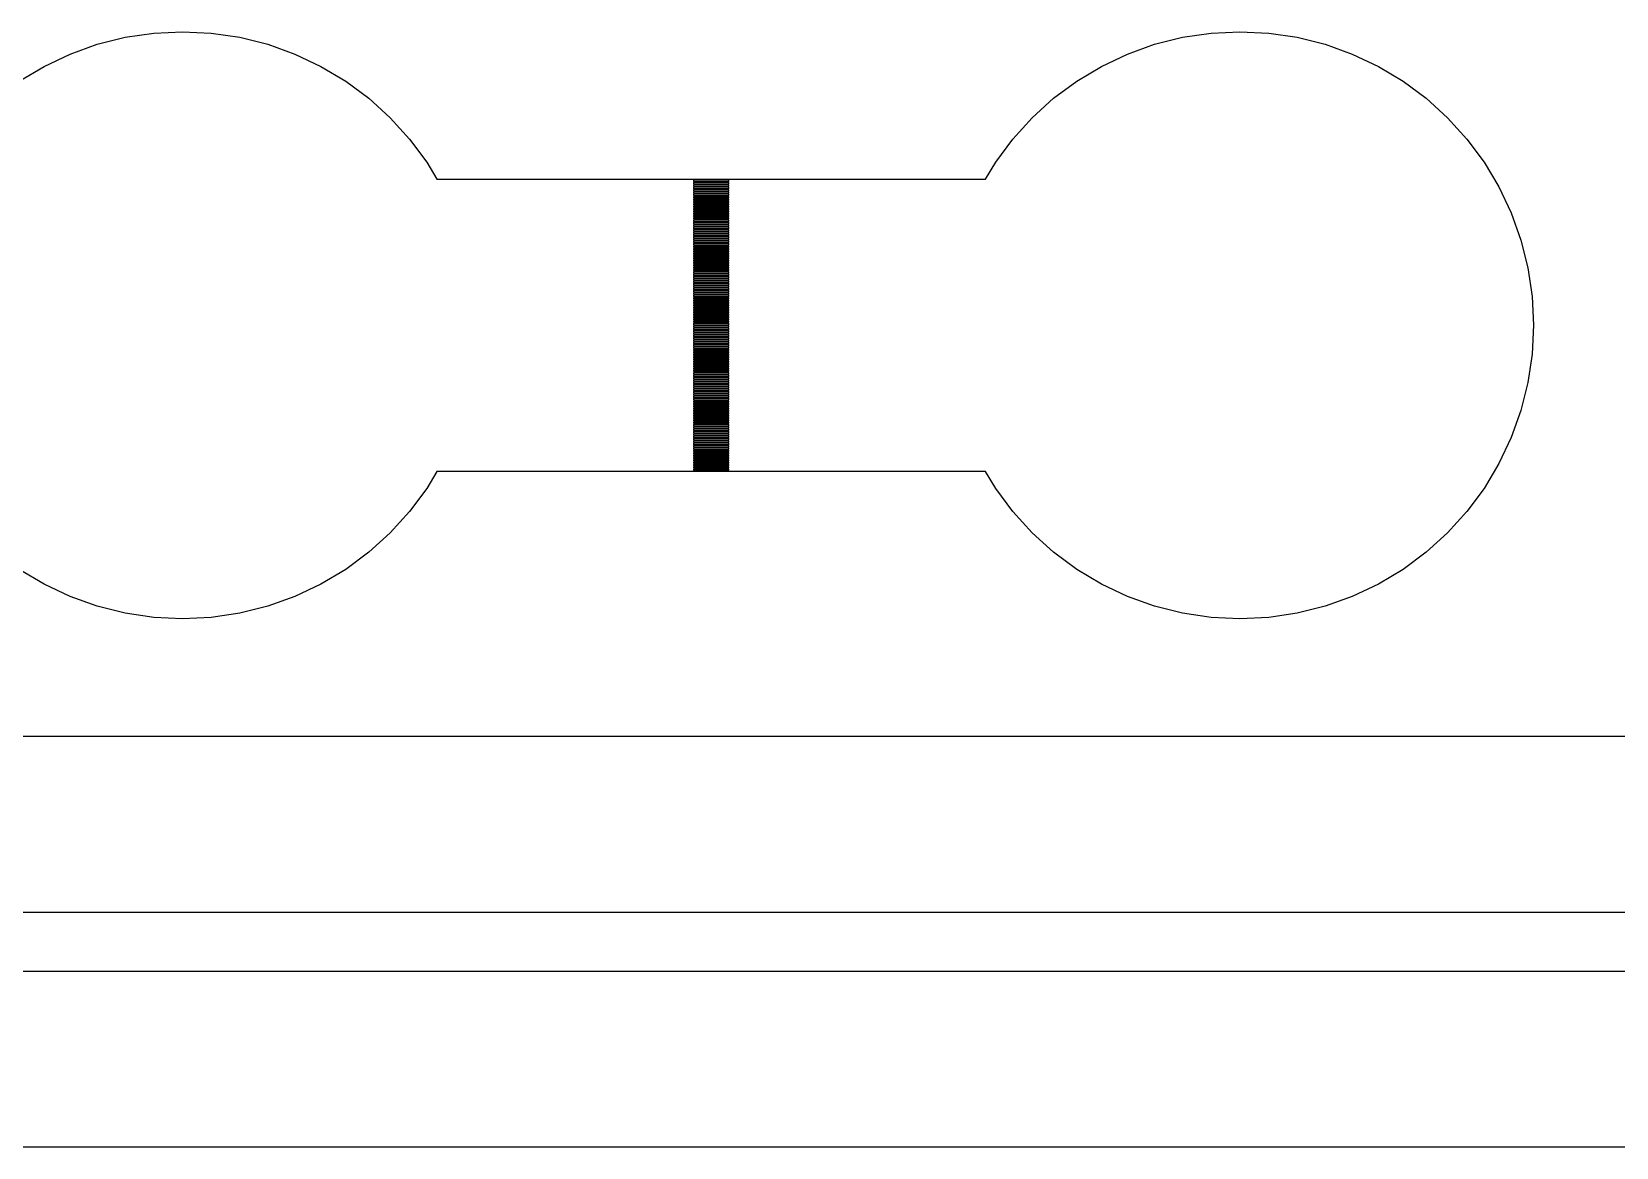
# Model space of a CAD drawing. Extents: x -16 to 132, y -40 to 113.
# Drawn here: x 12.49 to 26.28, y -2.56 to 7.16 of the extents above; entities that cross this region are included whole.
import ezdxf

# ---------------------------------------------------------------- set-up
doc = ezdxf.new("R2010")
doc.units = 0

msp = doc.modelspace()

# ---------------------------------------------------------------- linework, layer by layer
for p, q in [((12.8268, 6.96358), (13.063, 7.04811)), ((13.063, 7.04811), (13.3063, 7.10905)), ((13.3063, 7.10905), (13.5545, 7.14587)), ((13.5545, 7.14587), (13.8051, 7.15819)), ((13.8051, 7.15819), (14.0557, 7.14587)), ((14.0557, 7.14587), (14.3038, 7.10905)), ((14.3038, 7.10905), (14.5472, 7.04811)), ((14.5472, 7.04811), (14.7834, 6.96358)), ((22.0302, 6.96358), (22.2664, 7.04811)), ((22.2664, 7.04811), (22.5097, 7.10905)), ((22.5097, 7.10905), (22.7579, 7.14587)), ((22.7579, 7.14587), (23.0085, 7.15819)), ((23.0085, 7.15819), (23.2591, 7.14587)), ((23.2591, 7.14587), (23.5072, 7.10905)), ((23.5072, 7.10905), (23.7506, 7.04811)), ((23.7506, 7.04811), (23.9868, 6.96358)), ((12.6, 6.85631), (12.8268, 6.96358)), ((14.7834, 6.96358), (15.0102, 6.85631)), ((21.8034, 6.85631), (22.0302, 6.96358)), ((23.9868, 6.96358), (24.2136, 6.85631)), ((12.3848, 6.72733), (12.6, 6.85631)), ((15.0102, 6.85631), (15.2254, 6.72733)), ((21.5882, 6.72733), (21.8034, 6.85631)), ((24.2136, 6.85631), (24.4288, 6.72733)), ((15.2254, 6.72733), (15.4269, 6.5779)), ((21.3867, 6.5779), (21.5882, 6.72733)), ((24.4288, 6.72733), (24.6303, 6.5779)), ((15.4269, 6.5779), (15.6128, 6.40941)), ((21.2008, 6.40941), (21.3867, 6.5779)), ((24.6303, 6.5779), (24.8162, 6.40941)), ((15.6128, 6.40941), (15.7813, 6.22351)), ((21.0323, 6.22351), (21.2008, 6.40941)), ((24.8162, 6.40941), (24.9847, 6.22351)), ((15.7813, 6.22351), (15.9307, 6.022)), ((20.8828, 6.022), (21.0323, 6.22351)), ((24.9847, 6.22351), (25.1341, 6.022)), ((15.9307, 6.022), (16.019, 5.87482)), ((20.7946, 5.87482), (20.8828, 6.022)), ((25.1341, 6.022), (25.2631, 5.80681)), ((16.019, 5.87482), (20.7946, 5.87482)), ((18.5602, 5.86459), (18.2534, 5.86459)), ((18.2534, 5.86459), (18.2534, 5.85437)), ((18.2534, 5.85437), (18.5602, 5.85437)), ((18.5602, 5.84415), (18.2534, 5.84415)), ((18.2534, 5.84415), (18.2534, 5.83391)), ((18.2534, 5.83391), (18.5602, 5.83391)), ((18.5602, 5.82368), (18.2534, 5.82368)), ((18.2534, 5.82368), (18.2534, 5.81348)), ((18.2534, 5.81348), (18.5602, 5.81348)), ((18.5602, 5.80324), (18.2534, 5.80324)), ((18.2534, 5.80324), (18.2534, 5.79301)), ((18.2534, 5.79301), (18.5602, 5.79301)), ((18.5602, 5.85437), (18.5602, 5.86459)), ((18.5602, 5.83391), (18.5602, 5.84415)), ((18.5602, 5.81348), (18.5602, 5.82368)), ((18.5602, 5.79301), (18.5602, 5.80324)), ((25.2631, 5.80681), (25.3704, 5.58)), ((18.5602, 5.78279), (18.2534, 5.78279)), ((18.2534, 5.78279), (18.2534, 5.77255)), ((18.2534, 5.77255), (18.5602, 5.77255)), ((18.5602, 5.76234), (18.2534, 5.76234)), ((18.2534, 5.76234), (18.2534, 5.75212)), ((18.2534, 5.75212), (18.5602, 5.75212)), ((18.5602, 5.74188), (18.2534, 5.74188)), ((18.2534, 5.74188), (18.2534, 5.73166)), ((18.2534, 5.73166), (18.5602, 5.73166)), ((18.5602, 5.72142), (18.2534, 5.72142)), ((18.2534, 5.72142), (18.2534, 5.71121)), ((18.2534, 5.71121), (18.5602, 5.71121)), ((18.5602, 5.70099), (18.2534, 5.70099)), ((18.2534, 5.70099), (18.2534, 5.69075)), ((18.2534, 5.69075), (18.5602, 5.69075)), ((18.5602, 5.68053), (18.2534, 5.68053)), ((18.2534, 5.68053), (18.2534, 5.6703)), ((18.2534, 5.6703), (18.5602, 5.6703)), ((18.5602, 5.66006), (18.2534, 5.66006)), ((18.2534, 5.66006), (18.2534, 5.64986)), ((18.5602, 5.77255), (18.5602, 5.78279)), ((18.5602, 5.75212), (18.5602, 5.76234)), ((18.5602, 5.73166), (18.5602, 5.74188)), ((18.5602, 5.71121), (18.5602, 5.72142)), ((18.5602, 5.69075), (18.5602, 5.70099)), ((18.5602, 5.6703), (18.5602, 5.68053)), ((18.5602, 5.64986), (18.5602, 5.66006)), ((18.2534, 5.64986), (18.5602, 5.64986)), ((18.5602, 5.63963), (18.2534, 5.63963)), ((18.2534, 5.63963), (18.2534, 5.62939)), ((18.2534, 5.62939), (18.5602, 5.62939)), ((18.5602, 5.61917), (18.2534, 5.61917)), ((18.2534, 5.61917), (18.2534, 5.60893)), ((18.2534, 5.60893), (18.5602, 5.60893)), ((18.5602, 5.59872), (18.2534, 5.59872)), ((18.2534, 5.59872), (18.2534, 5.5885)), ((18.2534, 5.5885), (18.5602, 5.5885)), ((18.5602, 5.57826), (18.2534, 5.57826)), ((18.2534, 5.57826), (18.2534, 5.56804)), ((18.2534, 5.56804), (18.5602, 5.56804)), ((18.5602, 5.55782), (18.2534, 5.55782)), ((18.2534, 5.55782), (18.2534, 5.54759)), ((18.2534, 5.54759), (18.5602, 5.54759)), ((18.5602, 5.53737), (18.2534, 5.53737)), ((18.2534, 5.53737), (18.2534, 5.52715)), ((18.2534, 5.52715), (18.5602, 5.52715)), ((18.5602, 5.51691), (18.2534, 5.51691)), ((18.2534, 5.51691), (18.2534, 5.50668)), ((18.5602, 5.62939), (18.5602, 5.63963)), ((18.5602, 5.60893), (18.5602, 5.61917)), ((18.5602, 5.5885), (18.5602, 5.59872)), ((18.5602, 5.56804), (18.5602, 5.57826)), ((18.5602, 5.54759), (18.5602, 5.55782)), ((18.5602, 5.52715), (18.5602, 5.53737)), ((18.5602, 5.50668), (18.5602, 5.51691)), ((25.3704, 5.58), (25.4549, 5.3438)), ((18.2534, 5.50668), (18.5602, 5.50668)), ((18.5602, 5.49646), (18.2534, 5.49646)), ((18.2534, 5.49646), (18.2534, 5.48624)), ((18.2534, 5.48624), (18.5602, 5.48624)), ((18.5602, 5.47601), (18.2534, 5.47601)), ((18.2534, 5.47601), (18.2534, 5.46577)), ((18.2534, 5.46577), (18.5602, 5.46577)), ((18.5602, 5.45555), (18.2534, 5.45555)), ((18.2534, 5.45555), (18.2534, 5.44533)), ((18.2534, 5.44533), (18.5602, 5.44533)), ((18.5602, 5.4351), (18.2534, 5.4351)), ((18.2534, 5.4351), (18.2534, 5.42488)), ((18.2534, 5.42488), (18.5602, 5.42488)), ((18.5602, 5.41466), (18.2534, 5.41466)), ((18.2534, 5.41466), (18.2534, 5.40442)), ((18.2534, 5.40442), (18.5602, 5.40442)), ((18.5602, 5.3942), (18.2534, 5.3942)), ((18.2534, 5.3942), (18.2534, 5.38399)), ((18.2534, 5.38399), (18.5602, 5.38399)), ((18.5602, 5.48624), (18.5602, 5.49646)), ((18.5602, 5.46577), (18.5602, 5.47601)), ((18.5602, 5.44533), (18.5602, 5.45555)), ((18.5602, 5.42488), (18.5602, 5.4351)), ((18.5602, 5.40442), (18.5602, 5.41466)), ((18.5602, 5.38399), (18.5602, 5.3942)), ((18.5602, 5.37375), (18.2534, 5.37375)), ((18.2534, 5.37375), (18.2534, 5.36353)), ((18.2534, 5.36353), (18.5602, 5.36353)), ((18.5602, 5.35329), (18.2534, 5.35329)), ((18.2534, 5.35329), (18.2534, 5.34306)), ((18.2534, 5.34306), (18.5602, 5.34306)), ((18.5602, 5.33286), (18.2534, 5.33286)), ((18.2534, 5.33286), (18.2534, 5.32262)), ((18.2534, 5.32262), (18.5602, 5.32262)), ((18.5602, 5.31239), (18.2534, 5.31239)), ((18.2534, 5.31239), (18.2534, 5.30217)), ((18.2534, 5.30217), (18.5602, 5.30217)), ((18.5602, 5.29193), (18.2534, 5.29193)), ((18.2534, 5.29193), (18.2534, 5.28171)), ((18.2534, 5.28171), (18.5602, 5.28171)), ((18.5602, 5.2715), (18.2534, 5.2715)), ((18.2534, 5.2715), (18.2534, 5.26126)), ((18.2534, 5.26126), (18.5602, 5.26126)), ((18.5602, 5.25104), (18.2534, 5.25104)), ((18.2534, 5.25104), (18.2534, 5.24081)), ((18.5602, 5.36353), (18.5602, 5.37375)), ((18.5602, 5.34306), (18.5602, 5.35329)), ((18.5602, 5.32262), (18.5602, 5.33286)), ((18.5602, 5.30217), (18.5602, 5.31239)), ((18.5602, 5.28171), (18.5602, 5.29193)), ((18.5602, 5.26126), (18.5602, 5.2715)), ((18.5602, 5.24081), (18.5602, 5.25104)), ((25.4549, 5.3438), (25.5159, 5.10043)), ((18.2534, 5.24081), (18.5602, 5.24081)), ((18.5602, 5.23058), (18.2534, 5.23058)), ((18.2534, 5.23058), (18.2534, 5.22037)), ((18.2534, 5.22037), (18.5602, 5.22037)), ((18.5602, 5.21013), (18.2534, 5.21013)), ((18.2534, 5.21013), (18.2534, 5.19991)), ((18.2534, 5.19991), (18.5602, 5.19991)), ((18.5602, 5.18968), (18.2534, 5.18968)), ((18.2534, 5.18968), (18.2534, 5.17944)), ((18.2534, 5.17944), (18.5602, 5.17944)), ((18.5602, 5.16924), (18.2534, 5.16924)), ((18.2534, 5.16924), (18.2534, 5.15901)), ((18.2534, 5.15901), (18.5602, 5.15901)), ((18.5602, 5.14877), (18.2534, 5.14877)), ((18.2534, 5.14877), (18.2534, 5.13855)), ((18.2534, 5.13855), (18.5602, 5.13855)), ((18.5602, 5.12833), (18.2534, 5.12833)), ((18.2534, 5.12833), (18.2534, 5.11809)), ((18.2534, 5.11809), (18.5602, 5.11809)), ((18.5602, 5.10788), (18.2534, 5.10788)), ((18.2534, 5.10788), (18.2534, 5.09764)), ((18.5602, 5.22037), (18.5602, 5.23058)), ((18.5602, 5.19991), (18.5602, 5.21013)), ((18.5602, 5.17944), (18.5602, 5.18968)), ((18.5602, 5.15901), (18.5602, 5.16924)), ((18.5602, 5.13855), (18.5602, 5.14877)), ((18.5602, 5.11809), (18.5602, 5.12833)), ((18.5602, 5.09764), (18.5602, 5.10788)), ((18.2534, 5.09764), (18.5602, 5.09764)), ((18.5602, 5.08742), (18.2534, 5.08742)), ((18.2534, 5.08742), (18.2534, 5.07719)), ((18.2534, 5.07719), (18.5602, 5.07719)), ((18.5602, 5.06696), (18.2534, 5.06696)), ((18.2534, 5.06696), (18.2534, 5.05675)), ((18.2534, 5.05675), (18.5602, 5.05675)), ((18.5602, 5.04652), (18.2534, 5.04652)), ((18.2534, 5.04652), (18.2534, 5.03629)), ((18.2534, 5.03629), (18.5602, 5.03629)), ((18.5602, 5.02606), (18.2534, 5.02606)), ((18.2534, 5.02606), (18.2534, 5.01584)), ((18.2534, 5.01584), (18.5602, 5.01584)), ((18.5602, 5.00562), (18.2534, 5.00562)), ((18.2534, 5.00562), (18.2534, 4.99539)), ((18.2534, 4.99539), (18.5602, 4.99539)), ((18.5602, 4.98517), (18.2534, 4.98517)), ((18.2534, 4.98517), (18.2534, 4.97493)), ((18.2534, 4.97493), (18.5602, 4.97493)), ((18.5602, 5.07719), (18.5602, 5.08742)), ((18.5602, 5.05675), (18.5602, 5.06696)), ((18.5602, 5.03629), (18.5602, 5.04652)), ((18.5602, 5.01584), (18.5602, 5.02606)), ((18.5602, 4.99539), (18.5602, 5.00562)), ((18.5602, 4.97493), (18.5602, 4.98517)), ((25.5159, 5.10043), (25.5527, 4.85226)), ((18.5602, 4.96471), (18.2534, 4.96471)), ((18.2534, 4.96471), (18.2534, 4.95447)), ((18.2534, 4.95447), (18.5602, 4.95447)), ((18.5602, 4.94426), (18.2534, 4.94426)), ((18.2534, 4.94426), (18.2534, 4.93404)), ((18.2534, 4.93404), (18.5602, 4.93404)), ((18.5602, 4.9238), (18.2534, 4.9238)), ((18.2534, 4.9238), (18.2534, 4.91357)), ((18.2534, 4.91357), (18.5602, 4.91357)), ((18.5602, 4.90335), (18.2534, 4.90335)), ((18.2534, 4.90335), (18.2534, 4.89313)), ((18.2534, 4.89313), (18.5602, 4.89313)), ((18.5602, 4.8829), (18.2534, 4.8829)), ((18.2534, 4.8829), (18.2534, 4.87268)), ((18.2534, 4.87268), (18.5602, 4.87268)), ((18.5602, 4.86244), (18.2534, 4.86244)), ((18.2534, 4.86244), (18.2534, 4.85222)), ((18.2534, 4.85222), (18.5602, 4.85222)), ((18.5602, 4.842), (18.2534, 4.842)), ((18.2534, 4.842), (18.2534, 4.83177)), ((18.2534, 4.83177), (18.5602, 4.83177)), ((18.5602, 4.95447), (18.5602, 4.96471)), ((18.5602, 4.93404), (18.5602, 4.94426)), ((18.5602, 4.91357), (18.5602, 4.9238)), ((18.5602, 4.89313), (18.5602, 4.90335)), ((18.5602, 4.87268), (18.5602, 4.8829)), ((18.5602, 4.85222), (18.5602, 4.86244)), ((18.5602, 4.83177), (18.5602, 4.842)), ((25.5527, 4.85226), (25.565, 4.6017)), ((18.5602, 4.82155), (18.2534, 4.82155)), ((18.2534, 4.82155), (18.2534, 4.81131)), ((18.2534, 4.81131), (18.5602, 4.81131)), ((18.5602, 4.80109), (18.2534, 4.80109)), ((18.2534, 4.80109), (18.2534, 4.79088)), ((18.2534, 4.79088), (18.5602, 4.79088)), ((18.5602, 4.78064), (18.2534, 4.78064)), ((18.2534, 4.78064), (18.2534, 4.77042)), ((18.2534, 4.77042), (18.5602, 4.77042)), ((18.5602, 4.76019), (18.2534, 4.76019)), ((18.2534, 4.76019), (18.2534, 4.74995)), ((18.2534, 4.74995), (18.5602, 4.74995)), ((18.5602, 4.73973), (18.2534, 4.73973)), ((18.2534, 4.73973), (18.2534, 4.72952)), ((18.2534, 4.72952), (18.5602, 4.72952)), ((18.5602, 4.71928), (18.2534, 4.71928)), ((18.2534, 4.71928), (18.2534, 4.70906)), ((18.2534, 4.70906), (18.5602, 4.70906)), ((18.5602, 4.69882), (18.2534, 4.69882)), ((18.2534, 4.69882), (18.2534, 4.6886)), ((18.5602, 4.81131), (18.5602, 4.82155)), ((18.5602, 4.79088), (18.5602, 4.80109)), ((18.5602, 4.77042), (18.5602, 4.78064)), ((18.5602, 4.74995), (18.5602, 4.76019)), ((18.5602, 4.72952), (18.5602, 4.73973)), ((18.5602, 4.70906), (18.5602, 4.71928)), ((18.5602, 4.6886), (18.5602, 4.69882)), ((18.2534, 4.6886), (18.5602, 4.6886)), ((18.5602, 4.67839), (18.2534, 4.67839)), ((18.2534, 4.67839), (18.2534, 4.66815)), ((18.2534, 4.66815), (18.5602, 4.66815)), ((18.5602, 4.65793), (18.2534, 4.65793)), ((18.2534, 4.65793), (18.2534, 4.64771)), ((18.2534, 4.64771), (18.5602, 4.64771)), ((18.5602, 4.63747), (18.2534, 4.63747)), ((18.2534, 4.63747), (18.2534, 4.62726)), ((18.2534, 4.62726), (18.5602, 4.62726)), ((18.5602, 4.61703), (18.2534, 4.61703)), ((18.2534, 4.61703), (18.2534, 4.6068)), ((18.2534, 4.6068), (18.5602, 4.6068)), ((18.5602, 4.59659), (18.2534, 4.59659)), ((18.2534, 4.59659), (18.2534, 4.58635)), ((18.2534, 4.58635), (18.5602, 4.58635)), ((18.5602, 4.57613), (18.2534, 4.57613)), ((18.2534, 4.57613), (18.2534, 4.56592)), ((18.2534, 4.56592), (18.5602, 4.56592)), ((18.5602, 4.55568), (18.2534, 4.55568)), ((18.2534, 4.55568), (18.2534, 4.54546)), ((18.5602, 4.66815), (18.5602, 4.67839)), ((18.5602, 4.64771), (18.5602, 4.65793)), ((18.5602, 4.62726), (18.5602, 4.63747)), ((18.5602, 4.6068), (18.5602, 4.61703)), ((18.5602, 4.58635), (18.5602, 4.59659)), ((18.5602, 4.56592), (18.5602, 4.57613)), ((18.5602, 4.54546), (18.5602, 4.55568)), ((25.565, 4.6017), (25.5527, 4.35112)), ((18.2534, 4.54546), (18.5602, 4.54546)), ((18.5602, 4.53523), (18.2534, 4.53523)), ((18.2534, 4.53523), (18.2534, 4.52499)), ((18.2534, 4.52499), (18.5602, 4.52499)), ((18.5602, 4.51479), (18.2534, 4.51479)), ((18.2534, 4.51479), (18.2534, 4.50456)), ((18.2534, 4.50456), (18.5602, 4.50456)), ((18.5602, 4.49432), (18.2534, 4.49432)), ((18.2534, 4.49432), (18.2534, 4.4841)), ((18.2534, 4.4841), (18.5602, 4.4841)), ((18.5602, 4.47386), (18.2534, 4.47386)), ((18.2534, 4.47386), (18.2534, 4.46365)), ((18.2534, 4.46365), (18.5602, 4.46365)), ((18.5602, 4.45343), (18.2534, 4.45343)), ((18.2534, 4.45343), (18.2534, 4.44319)), ((18.2534, 4.44319), (18.5602, 4.44319)), ((18.5602, 4.43297), (18.2534, 4.43297)), ((18.2534, 4.43297), (18.2534, 4.42274)), ((18.2534, 4.42274), (18.5602, 4.42274)), ((18.5602, 4.52499), (18.5602, 4.53523)), ((18.5602, 4.50456), (18.5602, 4.51479)), ((18.5602, 4.4841), (18.5602, 4.49432)), ((18.5602, 4.46365), (18.5602, 4.47386)), ((18.5602, 4.44319), (18.5602, 4.45343)), ((18.5602, 4.42274), (18.5602, 4.43297)), ((18.5602, 4.41252), (18.2534, 4.41252)), ((18.2534, 4.41252), (18.2534, 4.4023)), ((18.2534, 4.4023), (18.5602, 4.4023)), ((18.5602, 4.39207), (18.2534, 4.39207)), ((18.2534, 4.39207), (18.2534, 4.38184)), ((18.2534, 4.38184), (18.5602, 4.38184)), ((18.5602, 4.37161), (18.2534, 4.37161)), ((18.2534, 4.37161), (18.2534, 4.36139)), ((18.2534, 4.36139), (18.5602, 4.36139)), ((18.5602, 4.35117), (18.2534, 4.35117)), ((18.2534, 4.35117), (18.2534, 4.34094)), ((18.2534, 4.34094), (18.5602, 4.34094)), ((18.5602, 4.3307), (18.2534, 4.3307)), ((18.2534, 4.3307), (18.2534, 4.32048)), ((18.2534, 4.32048), (18.5602, 4.32048)), ((18.5602, 4.31026), (18.2534, 4.31026)), ((18.2534, 4.31026), (18.2534, 4.30003)), ((18.2534, 4.30003), (18.5602, 4.30003)), ((18.5602, 4.28981), (18.2534, 4.28981)), ((18.2534, 4.28981), (18.2534, 4.27959)), ((18.2534, 4.27959), (18.5602, 4.27959)), ((18.5602, 4.4023), (18.5602, 4.41252)), ((18.5602, 4.38184), (18.5602, 4.39207)), ((18.5602, 4.36139), (18.5602, 4.37161)), ((18.5602, 4.34094), (18.5602, 4.35117)), ((18.5602, 4.32048), (18.5602, 4.3307)), ((18.5602, 4.30003), (18.5602, 4.31026)), ((18.5602, 4.27959), (18.5602, 4.28981)), ((25.5527, 4.35112), (25.5159, 4.10295)), ((18.5602, 4.26935), (18.2534, 4.26935)), ((18.2534, 4.26935), (18.2534, 4.25912)), ((18.2534, 4.25912), (18.5602, 4.25912)), ((18.5602, 4.24892), (18.2534, 4.24892)), ((18.2534, 4.24892), (18.2534, 4.23868)), ((18.2534, 4.23868), (18.5602, 4.23868)), ((18.5602, 4.22845), (18.2534, 4.22845)), ((18.2534, 4.22845), (18.2534, 4.21822)), ((18.2534, 4.21822), (18.5602, 4.21822)), ((18.5602, 4.20799), (18.2534, 4.20799)), ((18.2534, 4.20799), (18.2534, 4.19777)), ((18.2534, 4.19777), (18.5602, 4.19777)), ((18.5602, 4.18755), (18.2534, 4.18755)), ((18.2534, 4.18755), (18.2534, 4.17732)), ((18.2534, 4.17732), (18.5602, 4.17732)), ((18.5602, 4.1671), (18.2534, 4.1671)), ((18.2534, 4.1671), (18.2534, 4.15686)), ((18.2534, 4.15686), (18.5602, 4.15686)), ((18.5602, 4.14664), (18.2534, 4.14664)), ((18.2534, 4.14664), (18.2534, 4.13643)), ((18.5602, 4.25912), (18.5602, 4.26935)), ((18.5602, 4.23868), (18.5602, 4.24892)), ((18.5602, 4.21822), (18.5602, 4.22845)), ((18.5602, 4.19777), (18.5602, 4.20799)), ((18.5602, 4.17732), (18.5602, 4.18755)), ((18.5602, 4.15686), (18.5602, 4.1671)), ((18.5602, 4.13643), (18.5602, 4.14664)), ((18.2534, 4.13643), (18.5602, 4.13643)), ((18.5602, 4.12619), (18.2534, 4.12619)), ((18.2534, 4.12619), (18.2534, 4.11597)), ((18.2534, 4.11597), (18.5602, 4.11597)), ((18.5602, 4.10574), (18.2534, 4.10574)), ((18.2534, 4.10574), (18.2534, 4.0955)), ((18.2534, 4.0955), (18.5602, 4.0955)), ((18.5602, 4.0853), (18.2534, 4.0853)), ((18.2534, 4.0853), (18.2534, 4.07506)), ((18.2534, 4.07506), (18.5602, 4.07506)), ((18.5602, 4.06483), (18.2534, 4.06483)), ((18.2534, 4.06483), (18.2534, 4.05461)), ((18.2534, 4.05461), (18.5602, 4.05461)), ((18.5602, 4.04437), (18.2534, 4.04437)), ((18.2534, 4.04437), (18.2534, 4.03416)), ((18.2534, 4.03416), (18.5602, 4.03416)), ((18.5602, 4.02394), (18.2534, 4.02394)), ((18.2534, 4.02394), (18.2534, 4.0137)), ((18.2534, 4.0137), (18.5602, 4.0137)), ((18.5602, 4.00348), (18.2534, 4.00348)), ((18.2534, 4.00348), (18.2534, 3.99326)), ((18.5602, 4.11597), (18.5602, 4.12619)), ((18.5602, 4.0955), (18.5602, 4.10574)), ((18.5602, 4.07506), (18.5602, 4.0853)), ((18.5602, 4.05461), (18.5602, 4.06483)), ((18.5602, 4.03416), (18.5602, 4.04437)), ((18.5602, 4.0137), (18.5602, 4.02394)), ((18.5602, 3.99326), (18.5602, 4.00348)), ((25.5159, 4.10295), (25.4549, 3.85959)), ((18.2534, 3.99326), (18.5602, 3.99326)), ((18.5602, 3.98302), (18.2534, 3.98302)), ((18.2534, 3.98302), (18.2534, 3.97281)), ((18.2534, 3.97281), (18.5602, 3.97281)), ((18.5602, 3.96257), (18.2534, 3.96257)), ((18.2534, 3.96257), (18.2534, 3.95235)), ((18.2534, 3.95235), (18.5602, 3.95235)), ((18.5602, 3.94212), (18.2534, 3.94212)), ((18.2534, 3.94212), (18.2534, 3.93188)), ((18.2534, 3.93188), (18.5602, 3.93188)), ((18.5602, 3.92168), (18.2534, 3.92168)), ((18.2534, 3.92168), (18.2534, 3.91145)), ((18.2534, 3.91145), (18.5602, 3.91145)), ((18.5602, 3.90121), (18.2534, 3.90121)), ((18.2534, 3.90121), (18.2534, 3.89099)), ((18.2534, 3.89099), (18.5602, 3.89099)), ((18.5602, 3.88077), (18.2534, 3.88077)), ((18.2534, 3.88077), (18.2534, 3.87054)), ((18.2534, 3.87054), (18.5602, 3.87054)), ((18.5602, 3.97281), (18.5602, 3.98302)), ((18.5602, 3.95235), (18.5602, 3.96257)), ((18.5602, 3.93188), (18.5602, 3.94212)), ((18.5602, 3.91145), (18.5602, 3.92168)), ((18.5602, 3.89099), (18.5602, 3.90121)), ((18.5602, 3.87054), (18.5602, 3.88077)), ((18.5602, 3.86032), (18.2534, 3.86032)), ((18.2534, 3.86032), (18.2534, 3.8501)), ((18.2534, 3.8501), (18.5602, 3.8501)), ((18.5602, 3.83986), (18.2534, 3.83986)), ((18.2534, 3.83986), (18.2534, 3.82964)), ((18.2534, 3.82964), (18.5602, 3.82964)), ((18.5602, 3.8194), (18.2534, 3.8194)), ((18.2534, 3.8194), (18.2534, 3.80919)), ((18.2534, 3.80919), (18.5602, 3.80919)), ((18.5602, 3.79897), (18.2534, 3.79897)), ((18.2534, 3.79897), (18.2534, 3.78873)), ((18.2534, 3.78873), (18.5602, 3.78873)), ((18.5602, 3.7785), (18.2534, 3.7785)), ((18.2534, 3.7785), (18.2534, 3.76828)), ((18.2534, 3.76828), (18.5602, 3.76828)), ((18.5602, 3.75806), (18.2534, 3.75806)), ((18.2534, 3.75806), (18.2534, 3.74783)), ((18.2534, 3.74783), (18.5602, 3.74783)), ((18.5602, 3.73761), (18.2534, 3.73761)), ((18.2534, 3.73761), (18.2534, 3.72737)), ((18.2534, 3.72737), (18.5602, 3.72737)), ((18.5602, 3.8501), (18.5602, 3.86032)), ((18.5602, 3.82964), (18.5602, 3.83986)), ((18.5602, 3.80919), (18.5602, 3.8194)), ((18.5602, 3.78873), (18.5602, 3.79897)), ((18.5602, 3.76828), (18.5602, 3.7785)), ((18.5602, 3.74783), (18.5602, 3.75806)), ((18.5602, 3.72737), (18.5602, 3.73761)), ((25.4549, 3.85959), (25.3704, 3.62338)), ((18.5602, 3.71715), (18.2534, 3.71715)), ((18.2534, 3.71715), (18.2534, 3.70692)), ((18.2534, 3.70692), (18.5602, 3.70692)), ((18.5602, 3.6967), (18.2534, 3.6967)), ((18.2534, 3.6967), (18.2534, 3.68648)), ((18.2534, 3.68648), (18.5602, 3.68648)), ((18.5602, 3.67624), (18.2534, 3.67624)), ((18.2534, 3.67624), (18.2534, 3.66602)), ((18.2534, 3.66602), (18.5602, 3.66602)), ((18.5602, 3.65579), (18.2534, 3.65579)), ((18.2534, 3.65579), (18.2534, 3.64557)), ((18.2534, 3.64557), (18.5602, 3.64557)), ((18.5602, 3.63535), (18.2534, 3.63535)), ((18.2534, 3.63535), (18.2534, 3.62512)), ((18.2534, 3.62512), (18.5602, 3.62512)), ((18.5602, 3.61488), (18.2534, 3.61488)), ((18.2534, 3.61488), (18.2534, 3.60466)), ((18.2534, 3.60466), (18.5602, 3.60466)), ((18.5602, 3.59445), (18.2534, 3.59445)), ((18.2534, 3.59445), (18.2534, 3.58421)), ((18.5602, 3.70692), (18.5602, 3.71715)), ((18.5602, 3.68648), (18.5602, 3.6967)), ((18.5602, 3.66602), (18.5602, 3.67624)), ((18.5602, 3.64557), (18.5602, 3.65579)), ((18.5602, 3.62512), (18.5602, 3.63535)), ((18.5602, 3.60466), (18.5602, 3.61488)), ((18.5602, 3.58421), (18.5602, 3.59445)), ((25.3704, 3.62338), (25.2631, 3.39658)), ((18.2534, 3.58421), (18.5602, 3.58421)), ((18.5602, 3.57399), (18.2534, 3.57399)), ((18.2534, 3.57399), (18.2534, 3.56375)), ((18.2534, 3.56375), (18.5602, 3.56375)), ((18.5602, 3.55353), (18.2534, 3.55353)), ((18.2534, 3.55353), (18.2534, 3.54332)), ((18.2534, 3.54332), (18.5602, 3.54332)), ((18.5602, 3.53308), (18.2534, 3.53308)), ((18.2534, 3.53308), (18.2534, 3.52286)), ((18.2534, 3.52286), (18.5602, 3.52286)), ((18.5602, 3.51263), (18.2534, 3.51263)), ((18.2534, 3.51263), (18.2534, 3.5024)), ((18.2534, 3.5024), (18.5602, 3.5024)), ((18.5602, 3.49219), (18.2534, 3.49219)), ((18.2534, 3.49219), (18.2534, 3.48196)), ((18.2534, 3.48196), (18.5602, 3.48196)), ((18.5602, 3.47173), (18.2534, 3.47173)), ((18.2534, 3.47173), (18.2534, 3.4615)), ((18.2534, 3.4615), (18.5602, 3.4615)), ((18.5602, 3.45126), (18.2534, 3.45126)), ((18.2534, 3.45126), (18.2534, 3.44104)), ((18.5602, 3.56375), (18.5602, 3.57399)), ((18.5602, 3.54332), (18.5602, 3.55353)), ((18.5602, 3.52286), (18.5602, 3.53308)), ((18.5602, 3.5024), (18.5602, 3.51263)), ((18.5602, 3.48196), (18.5602, 3.49219)), ((18.5602, 3.4615), (18.5602, 3.47173)), ((18.5602, 3.44104), (18.5602, 3.45126)), ((16.019, 3.32857), (15.9307, 3.18138)), ((20.7946, 3.32857), (16.019, 3.32857)), ((18.2534, 3.44104), (18.5602, 3.44104)), ((18.5602, 3.43083), (18.2534, 3.43083)), ((18.2534, 3.43083), (18.2534, 3.42059)), ((18.2534, 3.42059), (18.5602, 3.42059)), ((18.5602, 3.41037), (18.2534, 3.41037)), ((18.2534, 3.41037), (18.2534, 3.40015)), ((18.2534, 3.40015), (18.5602, 3.40015)), ((18.5602, 3.38991), (18.2534, 3.38991)), ((18.2534, 3.38991), (18.2534, 3.3797)), ((18.2534, 3.3797), (18.5602, 3.3797)), ((18.5602, 3.36948), (18.2534, 3.36948)), ((18.2534, 3.36948), (18.2534, 3.35924)), ((18.2534, 3.35924), (18.5602, 3.35924)), ((18.5602, 3.34901), (18.2534, 3.34901)), ((18.2534, 3.34901), (18.2534, 3.33879)), ((18.2534, 3.33879), (18.5602, 3.33879)), ((18.5602, 3.42059), (18.5602, 3.43083)), ((18.5602, 3.40015), (18.5602, 3.41037)), ((18.5602, 3.3797), (18.5602, 3.38991)), ((18.5602, 3.35924), (18.5602, 3.36948)), ((18.5602, 3.33879), (18.5602, 3.34901)), ((20.8828, 3.18138), (20.7946, 3.32857)), ((25.2631, 3.39658), (25.1341, 3.18138)), ((15.9307, 3.18138), (15.7813, 2.97989)), ((21.0323, 2.97989), (20.8828, 3.18138)), ((25.1341, 3.18138), (24.9847, 2.97989)), ((15.7813, 2.97989), (15.6128, 2.79398)), ((21.2008, 2.79398), (21.0323, 2.97989)), ((24.9847, 2.97989), (24.8162, 2.79398)), ((15.6128, 2.79398), (15.4269, 2.62549)), ((21.3867, 2.62549), (21.2008, 2.79398)), ((24.8162, 2.79398), (24.6303, 2.62549)), ((15.4269, 2.62549), (15.2254, 2.47606)), ((21.5882, 2.47606), (21.3867, 2.62549)), ((24.6303, 2.62549), (24.4288, 2.47606)), ((12.6, 2.34708), (12.3848, 2.47606)), ((12.8268, 2.23981), (12.6, 2.34708)), ((15.0102, 2.34708), (14.7834, 2.23981)), ((15.2254, 2.47606), (15.0102, 2.34708)), ((21.8034, 2.34708), (21.5882, 2.47606)), ((22.0302, 2.23981), (21.8034, 2.34708)), ((24.2136, 2.34708), (23.9868, 2.23981)), ((24.4288, 2.47606), (24.2136, 2.34708)), ((13.063, 2.15527), (12.8268, 2.23981)), ((14.7834, 2.23981), (14.5472, 2.15527)), ((22.2664, 2.15527), (22.0302, 2.23981)), ((23.9868, 2.23981), (23.7506, 2.15527)), ((13.3063, 2.09433), (13.063, 2.15527)), ((13.5545, 2.05751), (13.3063, 2.09433)), ((14.3038, 2.09433), (14.0557, 2.05751)), ((14.5472, 2.15527), (14.3038, 2.09433)), ((22.5097, 2.09433), (22.2664, 2.15527)), ((22.7579, 2.05751), (22.5097, 2.09433)), ((23.5072, 2.09433), (23.2591, 2.05751)), ((23.7506, 2.15527), (23.5072, 2.09433)), ((13.8051, 2.0452), (13.5545, 2.05751)), ((14.0557, 2.05751), (13.8051, 2.0452)), ((23.0085, 2.0452), (22.7579, 2.05751)), ((23.2591, 2.05751), (23.0085, 2.0452)), ((1.0226, 1.0226), (109.418, 1.0226)), ((110.952, -0.51129), (-0.51129, -0.51129)), ((-1.0226, -1.0226), (111.463, -1.0226)), ((112.997, -2.55649), (-2.55649, -2.55649))]:
    msp.add_line(p, q)

doc.saveas('drawing.dxf')
